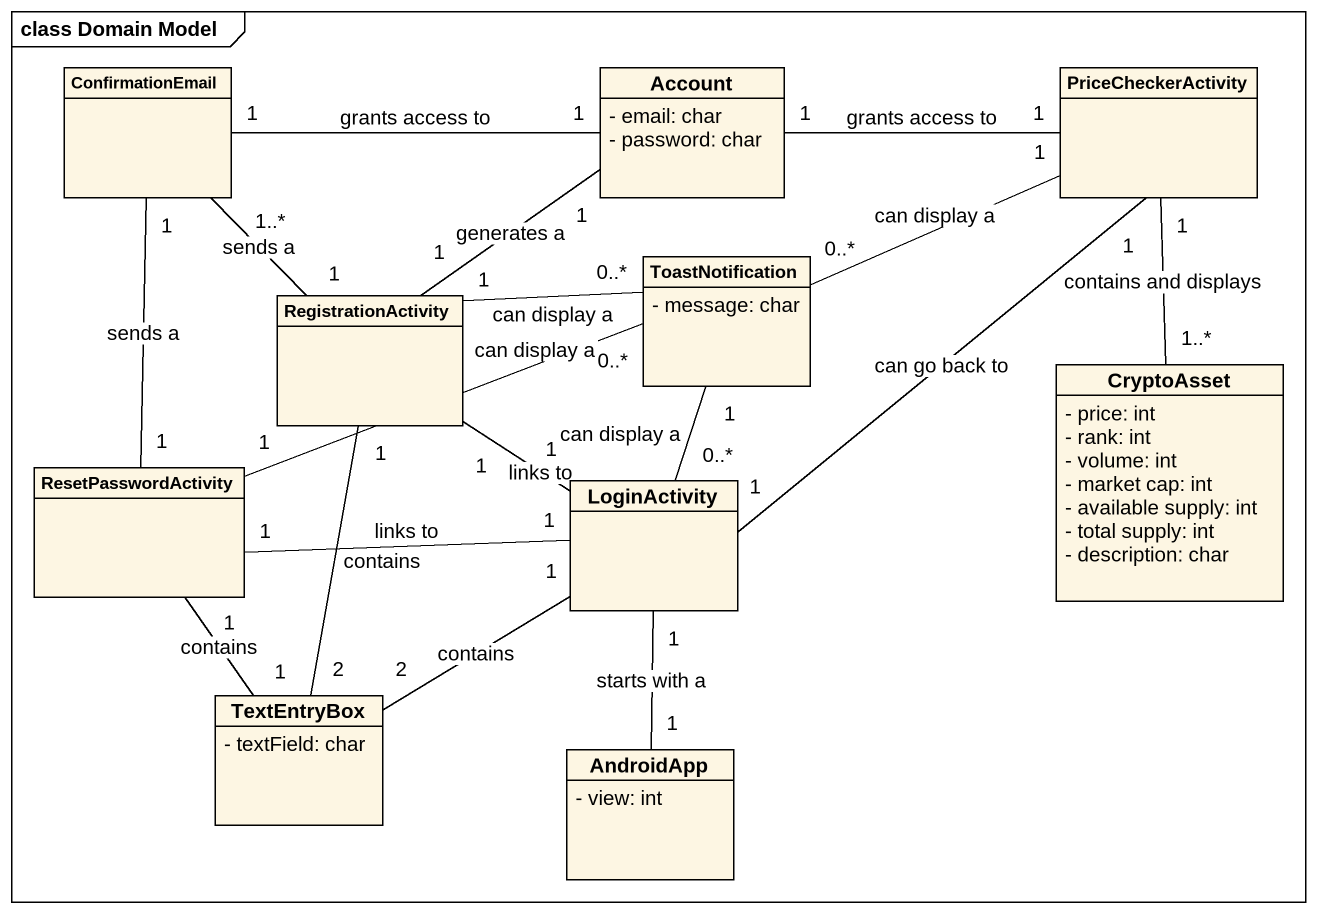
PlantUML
@startuml
mainframe class Domain Model
hide circle
hide empty members
skinparam classAttributeIconSize 0
class ConfirmationEmail
class Account {
  - email: char
  - password: char
}
class PriceCheckerActivity
class RegistrationActivity
class ToastNotification {
  - message: char
}
class CryptoAsset {
  - price: int
  - rank: int
  - volume: int
  - market cap: int
  - available supply: int
  - total supply: int
  - description: char
}
class ResetPasswordActivity
class LoginActivity
class TextEntryBox {
  - textField: char
}
class AndroidApp {
  - view: int
}
ConfirmationEmail "1" -right- "1" Account : grants access to
Account "1" -right- "1" PriceCheckerActivity : grants access to
PriceCheckerActivity "1" -left- "0..*" ToastNotification : can display a
PriceCheckerActivity "1" -- "1..*" CryptoAsset : contains and displays
PriceCheckerActivity "1" -- "1" LoginActivity : can go back to
RegistrationActivity "1" -up- "1..*" ConfirmationEmail : sends a
RegistrationActivity "1" -up- "1" Account : generates a
RegistrationActivity "1" -right- "0..*" ToastNotification : can display a
ToastNotification "1" -- "0..*" LoginActivity : can display a
ResetPasswordActivity "1" -up- "1" ConfirmationEmail : sends a
ResetPasswordActivity "1" -right- "0..*" ToastNotification : can display a
ResetPasswordActivity "1" -- "1" TextEntryBox : contains
LoginActivity "1" -up- "1" RegistrationActivity : links to
LoginActivity "1" -left- "1" ResetPasswordActivity : links to
LoginActivity "1" -- "2" TextEntryBox : contains
LoginActivity "1" -- "1" AndroidApp : starts with a
TextEntryBox "2" -up- "1" RegistrationActivity : contains
@enduml
